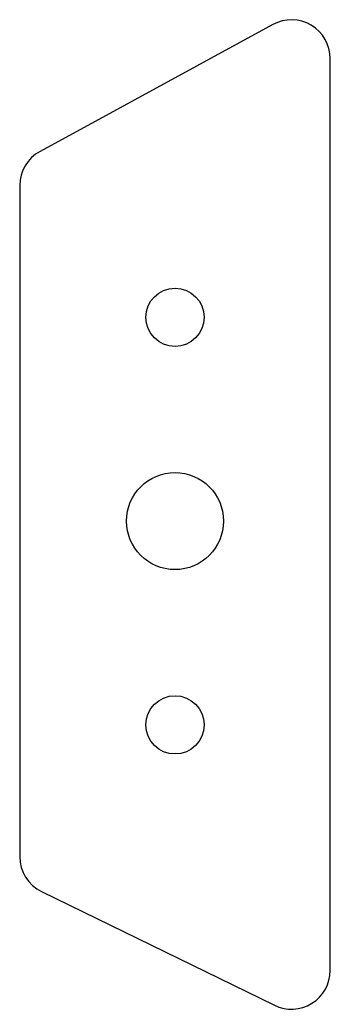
# Model space of a CAD drawing. Header units: inches. Extents: x -0.5 to 0.5, y -1.57 to 1.61.
import ezdxf

# ---------------------------------------------------------------- set-up
doc = ezdxf.new("R2010")
doc.units = ezdxf.units.IN
doc.header["$MEASUREMENT"] = 0

msp = doc.modelspace()

# ---------------------------------------------------------------- linework, layer by layer
msp.add_lwpolyline([(0.3201, -1.5587, 0.55448), (0.5, -1.4464), (0.5, 1.4886, 0.569111), (0.3152, 1.5984), (-0.4348, 1.1899, 0.274607), (-0.5, 1.0801), (-0.5, -1.0801, 0.286604), (-0.4299, -1.1924)], format="xyb", close=True)
for centre, radius in [((0, 0.656), 0.0938), ((0, 0), 0.1562), ((0, -0.656), 0.0938)]:
    msp.add_circle(centre, radius)

doc.saveas('drawing.dxf')
